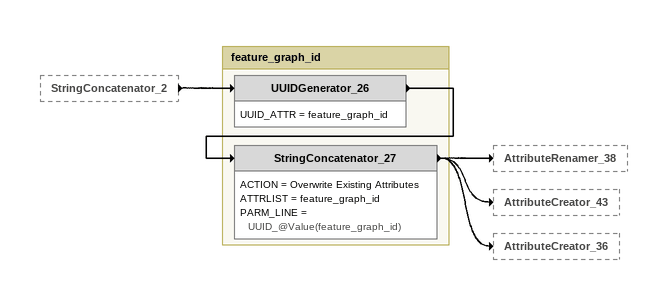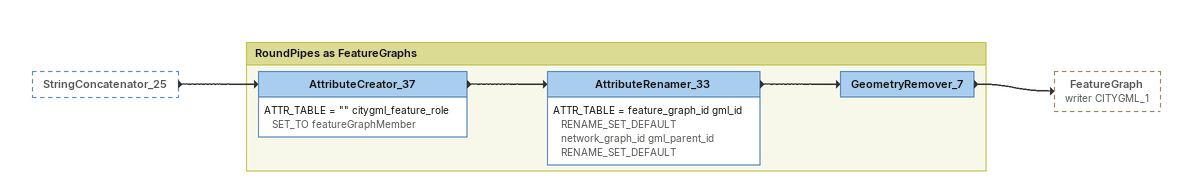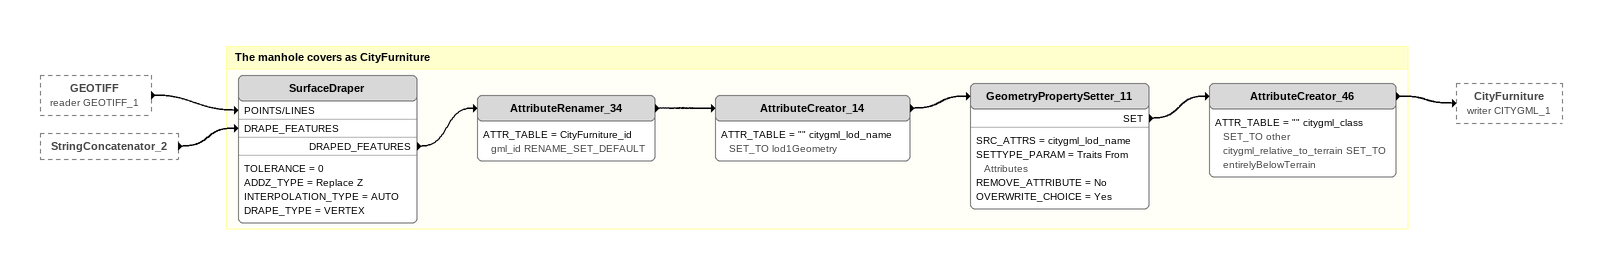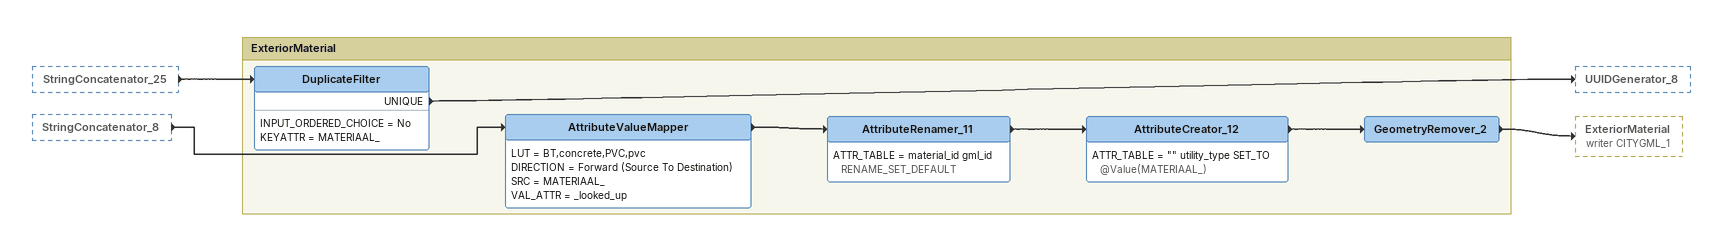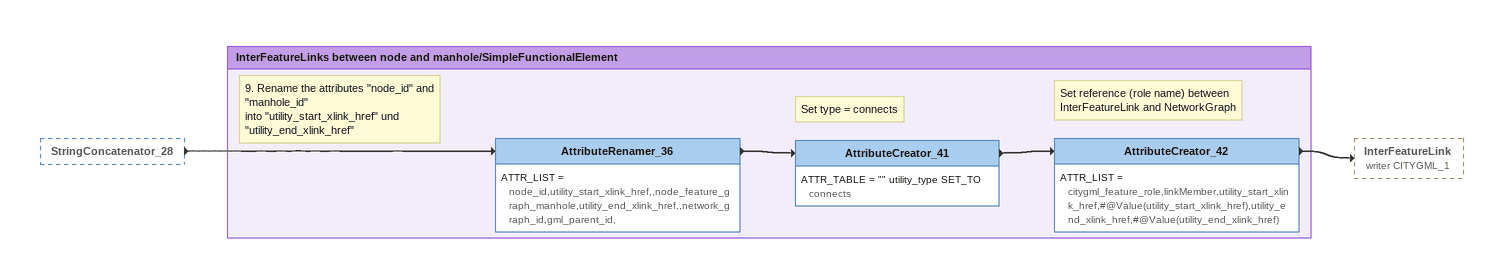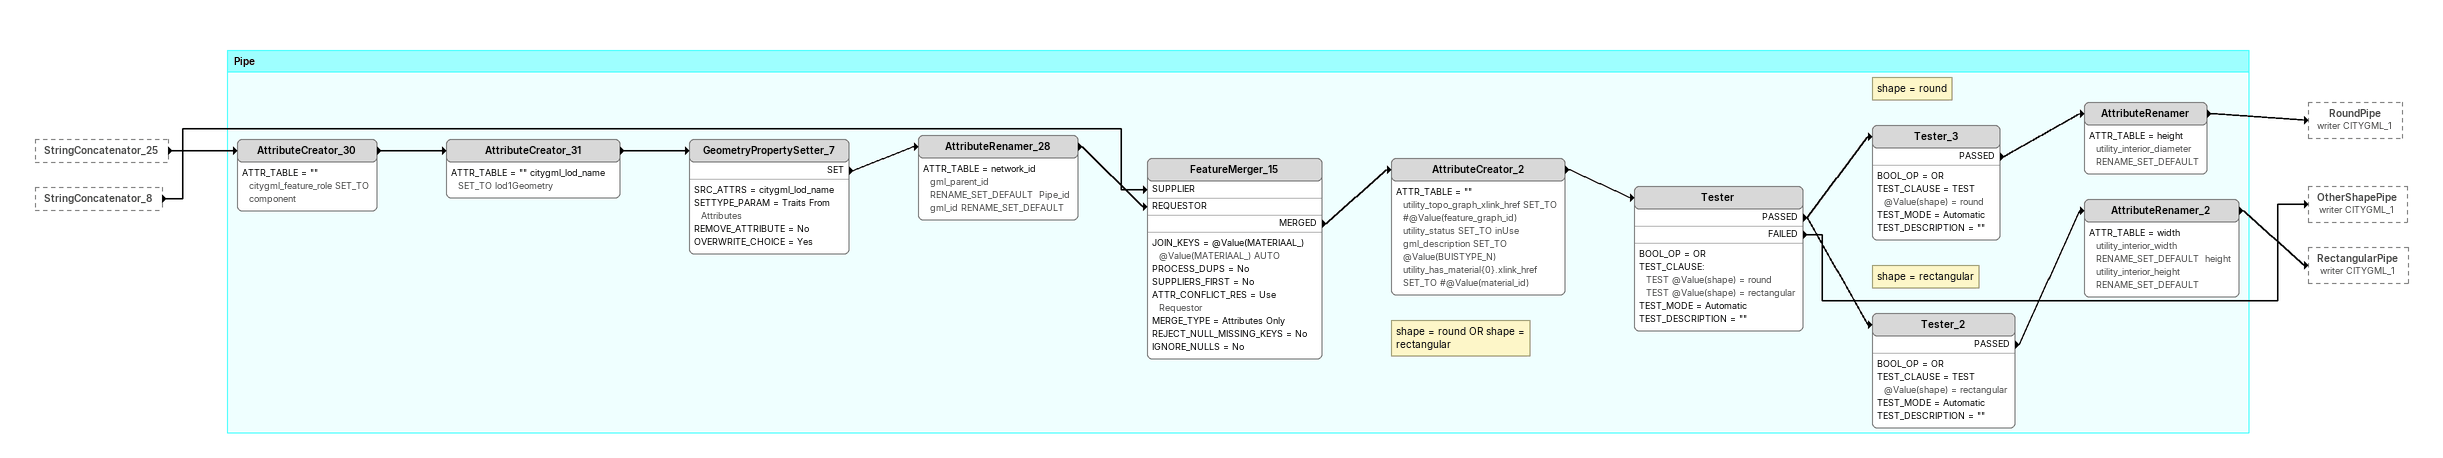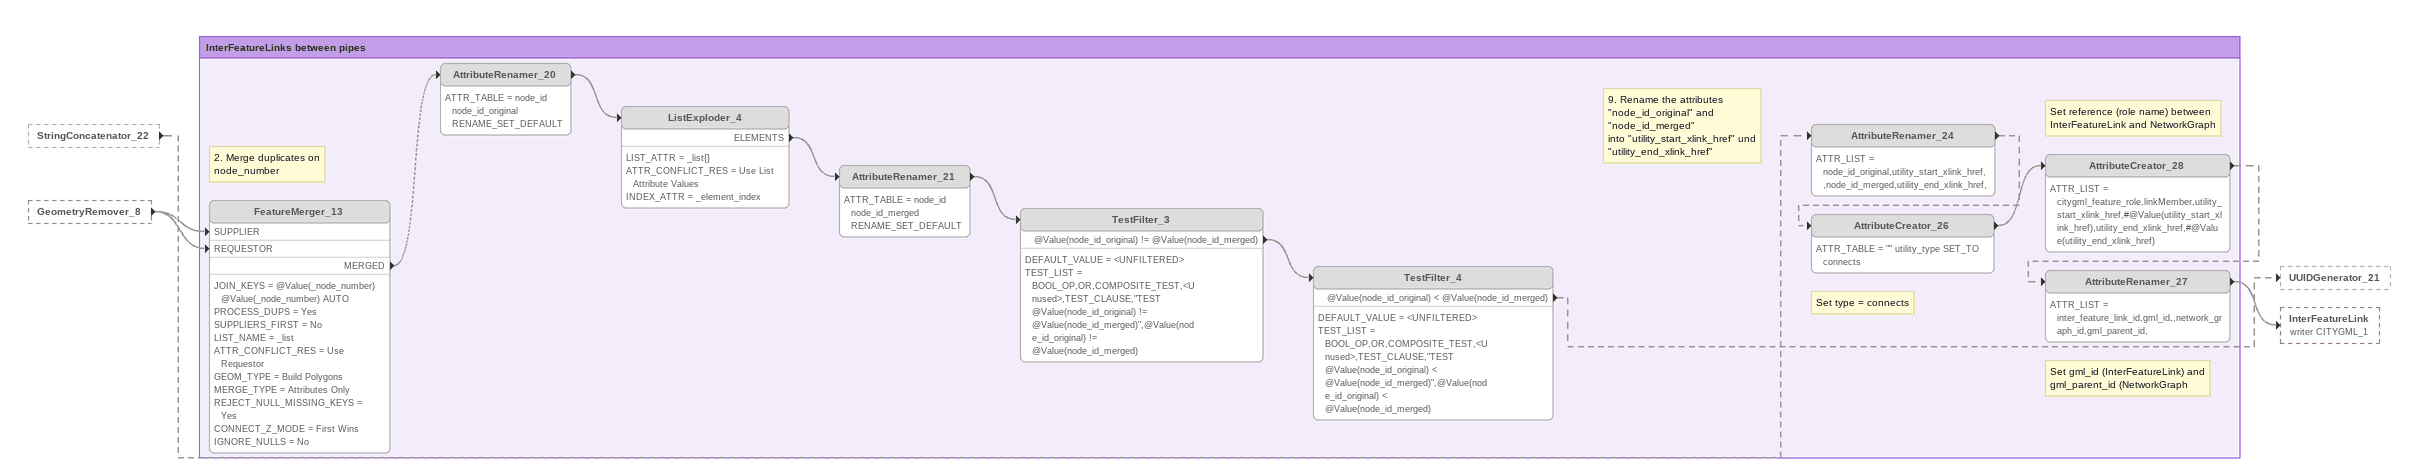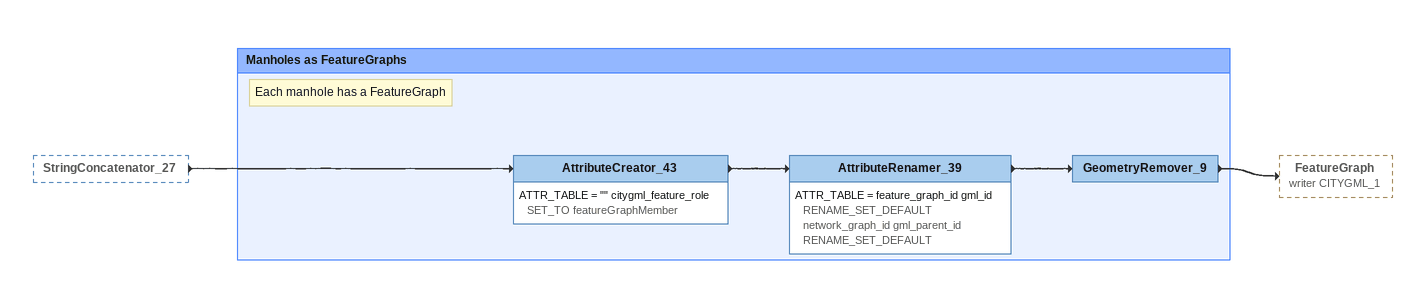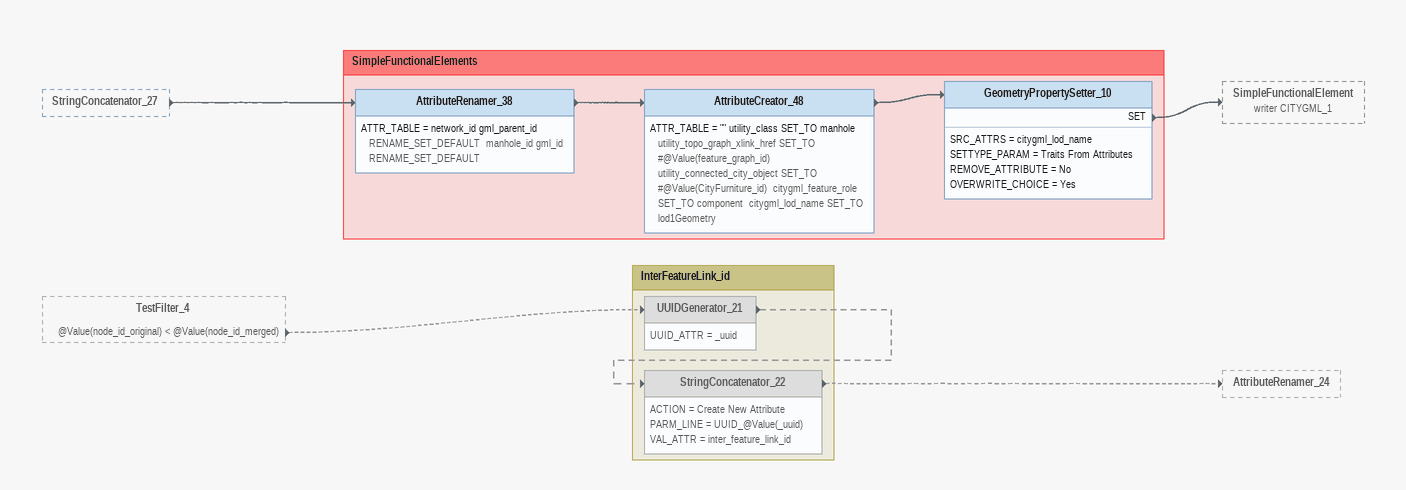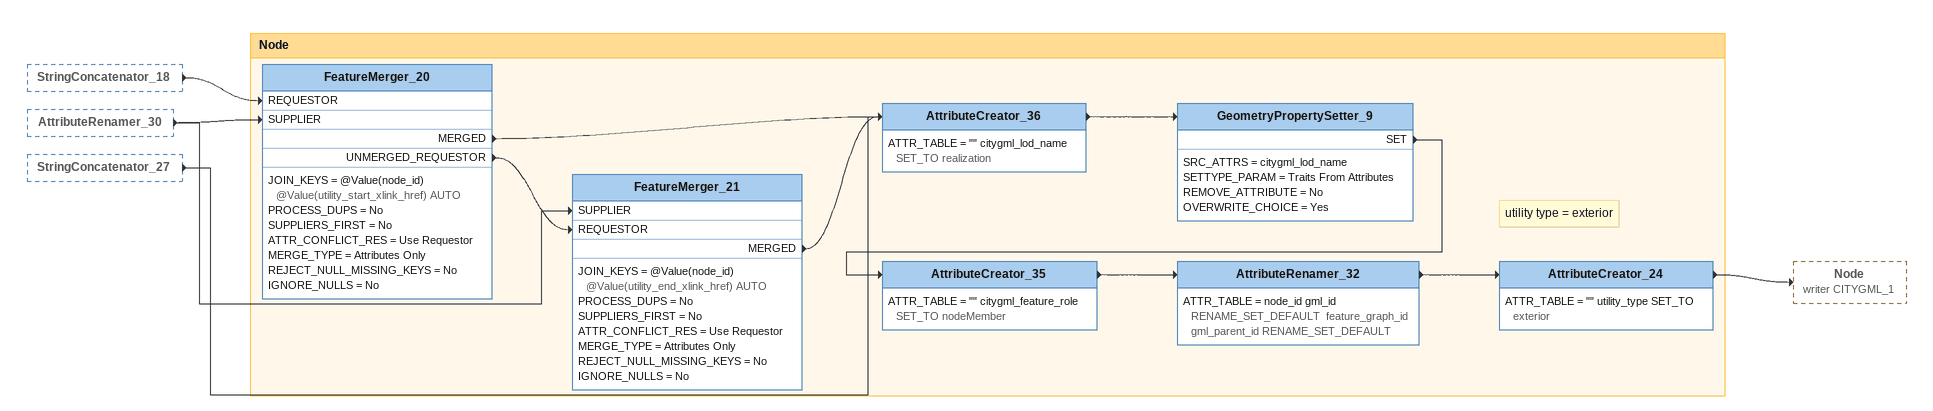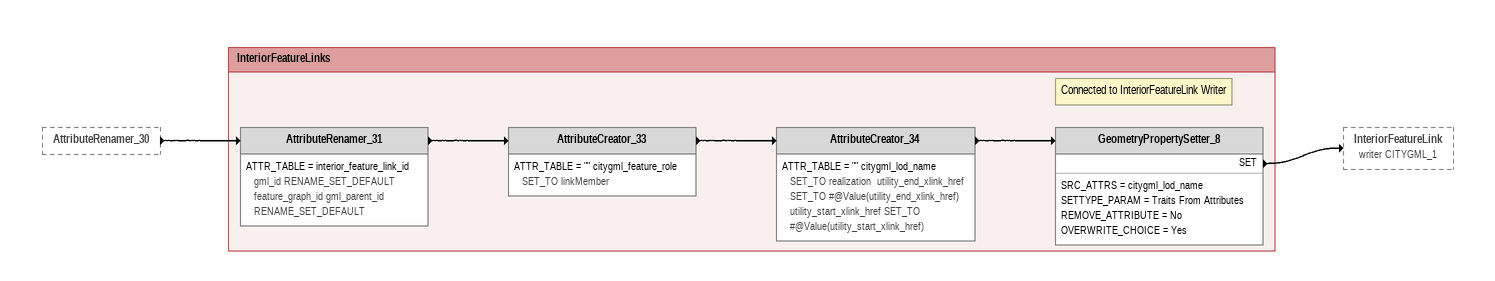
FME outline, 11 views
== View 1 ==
StringConcatenator_2 [outside]
    -> UUIDGenerator_26

Bookmark: feature_graph_id
UUIDGenerator_26
    UUID_ATTR = feature_graph_id
    -> StringConcatenator_27
StringConcatenator_27
    ACTION = Overwrite Existing Attributes
    ATTRLIST = feature_graph_id
    PARM_LINE = UUID_@Value(feature_graph_id)
    -> AttributeRenamer_38
    -> AttributeCreator_43
    -> AttributeCreator_36

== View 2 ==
StringConcatenator_25 [outside]
    -> AttributeCreator_37

Bookmark: RoundPipes as FeatureGraphs
AttributeCreator_37
    ATTR_TABLE = "" citygml_feature_role SET_TO featureGraphMember
    -> AttributeRenamer_33
AttributeRenamer_33
    ATTR_TABLE = feature_graph_id gml_id RENAME_SET_DEFAULT  network_graph_id gml_parent_id RENAME_SET_DEFAULT
    -> GeometryRemover_7
GeometryRemover_7
    -> FeatureGraph (writer CITYGML_1)

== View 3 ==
GEOTIFF (reader GEOTIFF_1) [outside]
    -> SurfaceDraper [POINTS/LINES]
StringConcatenator_2 [outside]
    -> SurfaceDraper [DRAPE_FEATURES]

Bookmark: The manhole covers as CityFurniture
SurfaceDraper
    TOLERANCE = 0
    ADDZ_TYPE = Replace Z
    INTERPOLATION_TYPE = AUTO
    DRAPE_TYPE = VERTEX
    DRAPED_FEATURES -> AttributeRenamer_34
AttributeRenamer_34
    ATTR_TABLE = CityFurniture_id gml_id RENAME_SET_DEFAULT
    -> AttributeCreator_14
AttributeCreator_14
    ATTR_TABLE = "" citygml_lod_name SET_TO lod1Geometry
    -> GeometryPropertySetter_11
GeometryPropertySetter_11
    SRC_ATTRS = citygml_lod_name
    SETTYPE_PARAM = Traits From Attributes
    REMOVE_ATTRIBUTE = No
    OVERWRITE_CHOICE = Yes
    SET -> AttributeCreator_46
AttributeCreator_46
    ATTR_TABLE = "" citygml_class SET_TO other  citygml_relative_to_terrain SET_TO entirelyBelowTerrain
    -> CityFurniture (writer CITYGML_1)

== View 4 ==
StringConcatenator_25 [outside]
    -> DuplicateFilter
StringConcatenator_8 [outside]
    -> AttributeValueMapper

Bookmark: ExteriorMaterial
DuplicateFilter
    INPUT_ORDERED_CHOICE = No
    KEYATTR = MATERIAAL_
    UNIQUE -> UUIDGenerator_8
AttributeValueMapper
    LUT = BT,concrete,PVC,pvc
    DIRECTION = Forward (Source To Destination)
    SRC = MATERIAAL_
    VAL_ATTR = _looked_up
    -> AttributeRenamer_11
AttributeRenamer_11
    ATTR_TABLE = material_id gml_id RENAME_SET_DEFAULT
    -> AttributeCreator_12
AttributeCreator_12
    ATTR_TABLE = "" utility_type SET_TO @Value(MATERIAAL_)
    -> GeometryRemover_2
GeometryRemover_2
    -> ExteriorMaterial (writer CITYGML_1)

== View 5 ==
StringConcatenator_28 [outside]
    -> AttributeRenamer_36

Bookmark: InterFeatureLinks between node and manhole/SimpleFunctionalElement
Note: 9. Rename the attributes "node_id" and "manhole_id" / into "utility_start_xlink_href" und "utility_end_xlink_href"
AttributeRenamer_36
    ATTR_LIST = node_id,utility_start_xlink_href,,node_feature_graph_manhole,utility_end_xlink_href,,network_graph_id,gml_parent_id,
    -> AttributeCreator_41
Note: Set type = connects
AttributeCreator_41
    ATTR_TABLE = "" utility_type SET_TO connects
    -> AttributeCreator_42
Note: Set reference (role name) between / InterFeatureLink and NetworkGraph
AttributeCreator_42
    ATTR_LIST = citygml_feature_role,linkMember,utility_start_xlink_href,#@Value(utility_start_xlink_href),utility_end_xlink_href,#@Value(utility_end_xlink_href)
    -> InterFeatureLink (writer CITYGML_1)

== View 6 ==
StringConcatenator_25 [outside]
    -> AttributeCreator_30
StringConcatenator_8 [outside]
    -> FeatureMerger_15 [SUPPLIER]

Bookmark: Pipe
AttributeCreator_30
    ATTR_TABLE = "" citygml_feature_role SET_TO component
    -> AttributeCreator_31
AttributeCreator_31
    ATTR_TABLE = "" citygml_lod_name SET_TO lod1Geometry
    -> GeometryPropertySetter_7
GeometryPropertySetter_7
    SRC_ATTRS = citygml_lod_name
    SETTYPE_PARAM = Traits From Attributes
    REMOVE_ATTRIBUTE = No
    OVERWRITE_CHOICE = Yes
    SET -> AttributeRenamer_28
AttributeRenamer_28
    ATTR_TABLE = network_id gml_parent_id RENAME_SET_DEFAULT  Pipe_id gml_id RENAME_SET_DEFAULT
    -> FeatureMerger_15 [REQUESTOR]
FeatureMerger_15
    JOIN_KEYS = @Value(MATERIAAL_) @Value(MATERIAAL_) AUTO
    PROCESS_DUPS = No
    SUPPLIERS_FIRST = No
    ATTR_CONFLICT_RES = Use Requestor
    MERGE_TYPE = Attributes Only
    REJECT_NULL_MISSING_KEYS = No
    IGNORE_NULLS = No
    MERGED -> AttributeCreator_2
AttributeCreator_2
    ATTR_TABLE = "" utility_topo_graph_xlink_href SET_TO #@Value(feature_graph_id)  utility_status SET_TO inUse  gml_description SET_TO @Value(BUISTYPE_N)  utility_has_material{0}.xlink_href SET_TO #@Value(material_id)
    -> Tester
Note: shape = round OR shape = rectangular
Tester
    BOOL_OP = OR
    TEST_CLAUSE:
      TEST @Value(shape) = round
      TEST @Value(shape) = rectangular
    TEST_MODE = Automatic
    TEST_DESCRIPTION = ""
    PASSED -> Tester_2
    PASSED -> Tester_3
    FAILED -> OtherShapePipe (writer CITYGML_1)
Note: shape = round
Tester_3
    BOOL_OP = OR
    TEST_CLAUSE = TEST @Value(shape) = round
    TEST_MODE = Automatic
    TEST_DESCRIPTION = ""
    PASSED -> AttributeRenamer
AttributeRenamer
    ATTR_TABLE = height utility_interior_diameter RENAME_SET_DEFAULT
    -> RoundPipe (writer CITYGML_1)
Note: shape = rectangular
Tester_2
    BOOL_OP = OR
    TEST_CLAUSE = TEST @Value(shape) = rectangular
    TEST_MODE = Automatic
    TEST_DESCRIPTION = ""
    PASSED -> AttributeRenamer_2
AttributeRenamer_2
    ATTR_TABLE = width utility_interior_width RENAME_SET_DEFAULT  height utility_interior_height RENAME_SET_DEFAULT
    -> RectangularPipe (writer CITYGML_1)

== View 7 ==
StringConcatenator_22 [outside]
    -> AttributeRenamer_24 [off]
GeometryRemover_8 [outside]
    -> FeatureMerger_13 [SUPPLIER] [off]
    -> FeatureMerger_13 [REQUESTOR] [off]

Bookmark: InterFeatureLinks between pipes
Note: 2. Merge duplicates on node_number
FeatureMerger_13 [off]
    JOIN_KEYS = @Value(_node_number) @Value(_node_number) AUTO
    PROCESS_DUPS = Yes
    SUPPLIERS_FIRST = No
    LIST_NAME = _list
    ATTR_CONFLICT_RES = Use Requestor
    GEOM_TYPE = Build Polygons
    MERGE_TYPE = Attributes Only
    REJECT_NULL_MISSING_KEYS = Yes
    CONNECT_Z_MODE = First Wins
    IGNORE_NULLS = No
    MERGED -> AttributeRenamer_20 [off]
AttributeRenamer_20 [off]
    ATTR_TABLE = node_id node_id_original RENAME_SET_DEFAULT
    -> ListExploder_4 [off]
ListExploder_4 [off]
    LIST_ATTR = _list{}
    ATTR_CONFLICT_RES = Use List Attribute Values
    INDEX_ATTR = _element_index
    ELEMENTS -> AttributeRenamer_21 [off]
AttributeRenamer_21 [off]
    ATTR_TABLE = node_id node_id_merged RENAME_SET_DEFAULT
    -> TestFilter_3 [off]
TestFilter_3 [off]
    DEFAULT_VALUE = <UNFILTERED>
    TEST_LIST = BOOL_OP,OR,COMPOSITE_TEST,<Unused>,TEST_CLAUSE,"TEST @Value(node_id_original) != @Value(node_id_merged)",@Value(node_id_original) != @Value(node_id_merged)
    @Value(node_id_original) != @Value(node_id_merged) -> TestFilter_4 [off]
TestFilter_4 [off]
    DEFAULT_VALUE = <UNFILTERED>
    TEST_LIST = BOOL_OP,OR,COMPOSITE_TEST,<Unused>,TEST_CLAUSE,"TEST @Value(node_id_original) < @Value(node_id_merged)",@Value(node_id_original) < @Value(node_id_merged)
    @Value(node_id_original) < @Value(node_id_merged) -> UUIDGenerator_21 [off]
Note: 9. Rename the attributes "node_id_original" and "node_id_merged" / into "utility_start_xlink_href" und "utility_end_xlink_href"
AttributeRenamer_24 [off]
    ATTR_LIST = node_id_original,utility_start_xlink_href,,node_id_merged,utility_end_xlink_href,
    -> AttributeCreator_26 [off]
Note: Set type = connects
AttributeCreator_26 [off]
    ATTR_TABLE = "" utility_type SET_TO connects
    -> AttributeCreator_28 [off]
Note: Set reference (role name) between / InterFeatureLink and NetworkGraph
AttributeCreator_28 [off]
    ATTR_LIST = citygml_feature_role,linkMember,utility_start_xlink_href,#@Value(utility_start_xlink_href),utility_end_xlink_href,#@Value(utility_end_xlink_href)
    -> AttributeRenamer_27 [off]
Note: Set gml_id (InterFeatureLink) and / gml_parent_id (NetworkGraph
AttributeRenamer_27 [off]
    ATTR_LIST = inter_feature_link_id,gml_id,,network_graph_id,gml_parent_id,
    -> InterFeatureLink (writer CITYGML_1) [off]

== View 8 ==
StringConcatenator_27 [outside]
    -> AttributeCreator_43

Bookmark: Manholes as FeatureGraphs
Note: Each manhole has a FeatureGraph
AttributeCreator_43
    ATTR_TABLE = "" citygml_feature_role SET_TO featureGraphMember
    -> AttributeRenamer_39
AttributeRenamer_39
    ATTR_TABLE = feature_graph_id gml_id RENAME_SET_DEFAULT  network_graph_id gml_parent_id RENAME_SET_DEFAULT
    -> GeometryRemover_9
GeometryRemover_9
    -> FeatureGraph (writer CITYGML_1)

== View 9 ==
StringConcatenator_27 [outside]
    -> AttributeRenamer_38
TestFilter_4 [outside]
    @Value(node_id_original) < @Value(node_id_merged) -> UUIDGenerator_21 [off]

Bookmark: SimpleFunctionalElements
AttributeRenamer_38
    ATTR_TABLE = network_id gml_parent_id RENAME_SET_DEFAULT  manhole_id gml_id RENAME_SET_DEFAULT
    -> AttributeCreator_48
AttributeCreator_48
    ATTR_TABLE = "" utility_class SET_TO manhole  utility_topo_graph_xlink_href SET_TO #@Value(feature_graph_id)  utility_connected_city_object SET_TO #@Value(CityFurniture_id)  citygml_feature_role SET_TO component  citygml_lod_name SET_TO lod1Geometry
    -> GeometryPropertySetter_10
GeometryPropertySetter_10
    SRC_ATTRS = citygml_lod_name
    SETTYPE_PARAM = Traits From Attributes
    REMOVE_ATTRIBUTE = No
    OVERWRITE_CHOICE = Yes
    SET -> SimpleFunctionalElement (writer CITYGML_1)

Bookmark: InterFeatureLink_id
UUIDGenerator_21 [off]
    UUID_ATTR = _uuid
    -> StringConcatenator_22 [off]
StringConcatenator_22 [off]
    ACTION = Create New Attribute
    PARM_LINE = UUID_@Value(_uuid)
    VAL_ATTR = inter_feature_link_id
    -> AttributeRenamer_24 [off]

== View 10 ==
StringConcatenator_18 [outside]
    -> FeatureMerger_20 [REQUESTOR]
AttributeRenamer_30 [outside]
    -> FeatureMerger_20 [SUPPLIER]
    -> FeatureMerger_21 [SUPPLIER]
StringConcatenator_27 [outside]
    -> AttributeCreator_36

Bookmark: Node
FeatureMerger_20
    JOIN_KEYS = @Value(node_id) @Value(utility_start_xlink_href) AUTO
    PROCESS_DUPS = No
    SUPPLIERS_FIRST = No
    ATTR_CONFLICT_RES = Use Requestor
    MERGE_TYPE = Attributes Only
    REJECT_NULL_MISSING_KEYS = No
    IGNORE_NULLS = No
    MERGED -> AttributeCreator_36
    UNMERGED_REQUESTOR -> FeatureMerger_21 [REQUESTOR]
FeatureMerger_21
    JOIN_KEYS = @Value(node_id) @Value(utility_end_xlink_href) AUTO
    PROCESS_DUPS = No
    SUPPLIERS_FIRST = No
    ATTR_CONFLICT_RES = Use Requestor
    MERGE_TYPE = Attributes Only
    REJECT_NULL_MISSING_KEYS = No
    IGNORE_NULLS = No
    MERGED -> AttributeCreator_36
AttributeCreator_36
    ATTR_TABLE = "" citygml_lod_name SET_TO realization
    -> GeometryPropertySetter_9
GeometryPropertySetter_9
    SRC_ATTRS = citygml_lod_name
    SETTYPE_PARAM = Traits From Attributes
    REMOVE_ATTRIBUTE = No
    OVERWRITE_CHOICE = Yes
    SET -> AttributeCreator_35
AttributeCreator_35
    ATTR_TABLE = "" citygml_feature_role SET_TO nodeMember
    -> AttributeRenamer_32
AttributeRenamer_32
    ATTR_TABLE = node_id gml_id RENAME_SET_DEFAULT  feature_graph_id gml_parent_id RENAME_SET_DEFAULT
    -> AttributeCreator_24
Note: utility type = exterior
AttributeCreator_24
    ATTR_TABLE = "" utility_type SET_TO exterior
    -> Node (writer CITYGML_1)

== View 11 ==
AttributeRenamer_30 [outside]
    -> AttributeRenamer_31

Bookmark: InteriorFeatureLinks
AttributeRenamer_31
    ATTR_TABLE = interior_feature_link_id gml_id RENAME_SET_DEFAULT  feature_graph_id gml_parent_id RENAME_SET_DEFAULT
    -> AttributeCreator_33
AttributeCreator_33
    ATTR_TABLE = "" citygml_feature_role SET_TO linkMember
    -> AttributeCreator_34
AttributeCreator_34
    ATTR_TABLE = "" citygml_lod_name SET_TO realization  utility_end_xlink_href SET_TO #@Value(utility_end_xlink_href)  utility_start_xlink_href SET_TO #@Value(utility_start_xlink_href)
    -> GeometryPropertySetter_8
Note: Connected to InteriorFeatureLink Writer
GeometryPropertySetter_8
    SRC_ATTRS = citygml_lod_name
    SETTYPE_PARAM = Traits From Attributes
    REMOVE_ATTRIBUTE = No
    OVERWRITE_CHOICE = Yes
    SET -> InteriorFeatureLink (writer CITYGML_1)
